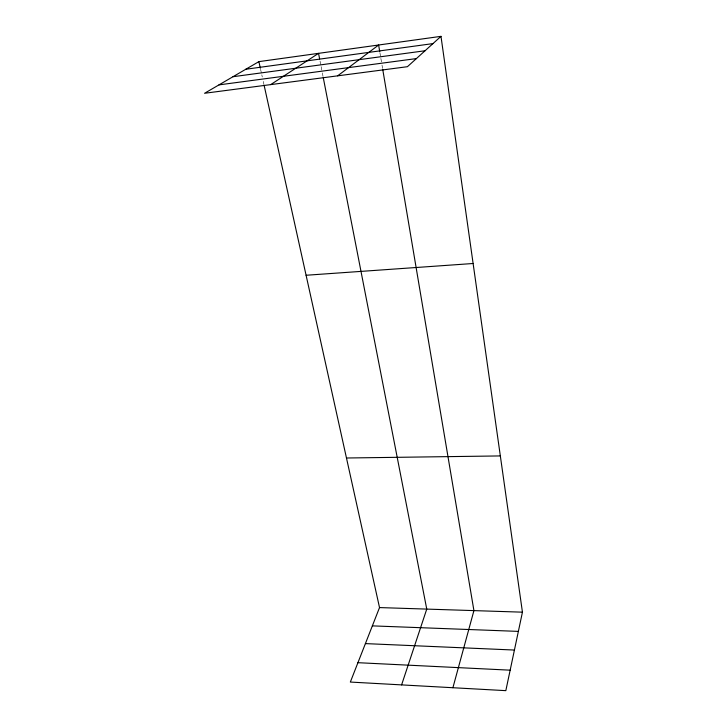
<?xml version="1.0" encoding="UTF-8"?>
<svg xmlns="http://www.w3.org/2000/svg" width="727" height="727" viewBox="0 0 727 727"><rect width="100%" height="100%" fill="white"/><g stroke="black" fill="none" stroke-linecap="round" stroke-linejoin="round"><path stroke-width="0.55" stroke-dasharray="3.63 2.73" d="M260.584 69.329L261.556 73.718M261.802 74.817L262.283 77.017M263.256 81.415L263.983 84.714M320.044 61.095L320.907 65.53M321.125 66.63L323.061 76.599M379.939 52.817L380.684 57.269M380.875 58.387L381.811 63.958M382.002 65.076L382.566 68.42"/><path stroke-width="1.09" d="M440.98 36.35L407.429 66.693L204.56 93.283L258.885 61.631L440.98 36.35L522.44 612.17L505.828 690.65L350.341 682.062L379.521 607.581L264.228 85.813M452.903 687.724L473.922 610.607L382.756 69.538M401.595 684.889L426.758 609.099L323.279 77.698M337.628 75.844L378.622 45.01L379.748 51.699M270.698 84.614L318.535 53.353L319.616 58.887M245.826 69.238L432.965 43.602M233.003 76.717L425.059 50.754M219 84.877L416.389 58.587M306.085 275.26L473.113 263.501M346.47 458.001L500.34 455.929M379.521 607.581L522.44 612.17M372.351 625.874L518.369 631.39M365.408 643.604L514.416 650.047M357.929 662.688L510.163 670.176M258.885 61.631L260.339 68.229"/></g></svg>
